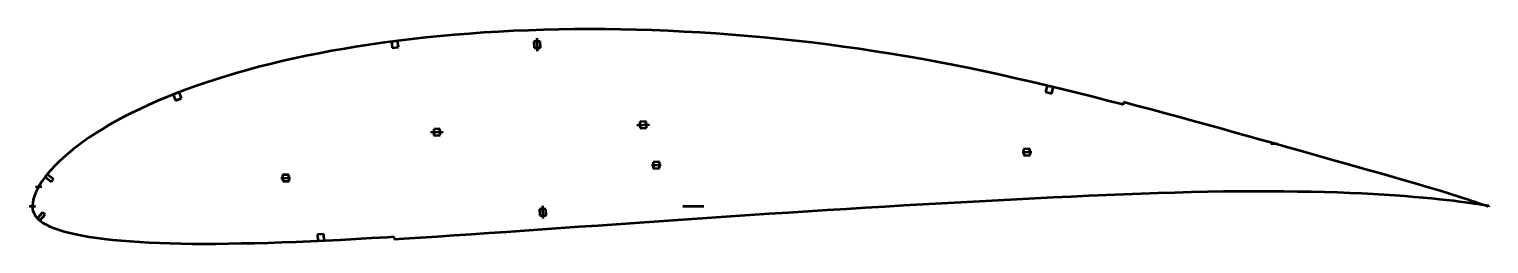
# Model space of a CAD drawing. Header units: metres. Extents: x -323 to 599, y -24 to 112.
import ezdxf

# ---------------------------------------------------------------- set-up
doc = ezdxf.new("R2010")
doc.units = ezdxf.units.M
for name, color, linetype, lineweight in [('FoilLayer', 1, 'Continuous', 50), ('StringerLayer', 1, 'Continuous', 50), ('SubLayer', 1, 'Continuous', 50)]:
    doc.layers.add(name, color=color, linetype=linetype, lineweight=lineweight)

msp = doc.modelspace()

# ---------------------------------------------------------------- linework, layer by layer
at = {"layer": 'FoilLayer'}
for p, q in [((-7.31, 110.86), (-16.79, 110.48)), ((2.27, 111.17), (-7.31, 110.86)), ((11.91, 111.38), (2.27, 111.17)), ((21.62, 111.52), (11.91, 111.38)), ((31.4, 111.58), (21.62, 111.52)), ((41.2, 111.54), (31.4, 111.58)), ((51.06, 111.41), (41.2, 111.54)), ((60.96, 111.19), (51.06, 111.41)), ((70.92, 110.89), (60.96, 111.19)), ((80.91, 110.5), (70.92, 110.89)), ((-106.84, 101.93), (-115.25, 100.66)), ((-98.29, 103.15), (-106.84, 101.93)), ((-89.64, 104.29), (-98.29, 103.15)), ((-80.88, 105.36), (-89.64, 104.29)), ((-72.01, 106.35), (-80.88, 105.36)), ((-63.06, 107.24), (-72.01, 106.35)), ((-54, 108.04), (-63.06, 107.24)), ((-44.83, 108.77), (-54, 108.04)), ((-35.56, 109.42), (-44.83, 108.77)), ((-26.21, 109.99), (-35.56, 109.42)), ((-16.79, 110.48), (-26.21, 109.99)), ((90.93, 110.03), (80.91, 110.5)), ((100.97, 109.47), (90.93, 110.03)), ((111.03, 108.82), (100.97, 109.47)), ((121.11, 108.07), (111.03, 108.82)), ((131.21, 107.25), (121.11, 108.07)), ((141.31, 106.34), (131.21, 107.25)), ((151.42, 105.36), (141.31, 106.34)), ((161.51, 104.29), (151.42, 105.36)), ((171.59, 103.12), (161.51, 104.29)), ((181.67, 101.87), (171.59, 103.12)), ((191.73, 100.54), (181.67, 101.87)), ((-155.36, 93.09), (-162.96, 91.39)), ((-147.6, 94.75), (-155.36, 93.09)), ((-139.7, 96.34), (-147.6, 94.75)), ((-131.67, 97.85), (-139.7, 96.34)), ((-123.52, 99.3), (-131.67, 97.85)), ((-115.25, 100.66), (-123.52, 99.3)), ((201.78, 99.12), (191.73, 100.54)), ((211.8, 97.62), (201.78, 99.12)), ((221.8, 96.04), (211.8, 97.62)), ((231.76, 94.37), (221.8, 96.04)), ((241.69, 92.62), (231.76, 94.37)), ((251.6, 90.79), (241.69, 92.62)), ((-191.86, 83.84), (-198.7, 81.81)), ((-184.85, 85.83), (-191.86, 83.84)), ((-177.7, 87.76), (-184.85, 85.83)), ((-170.4, 89.61), (-177.7, 87.76)), ((-162.96, 91.39), (-170.4, 89.61)), ((261.47, 88.89), (251.6, 90.79)), ((271.3, 86.92), (261.47, 88.89)), ((281.09, 84.88), (271.3, 86.92)), ((290.82, 82.76), (281.09, 84.88)), ((-218.23, 75.37), (-224.41, 73.11)), ((-211.89, 77.57), (-218.23, 75.37)), ((-205.38, 79.72), (-211.89, 77.57)), ((-198.7, 81.81), (-205.38, 79.72)), ((300.52, 80.57), (290.82, 82.76)), ((310.2, 78.32), (300.52, 80.57)), ((319.85, 76.03), (310.2, 78.32)), ((329.45, 73.73), (319.85, 76.03)), ((-241.92, 66.1), (-247.39, 63.69)), ((-236.27, 68.47), (-241.92, 66.1)), ((-230.43, 70.81), (-236.27, 68.47)), ((-224.41, 73.11), (-230.43, 70.81)), ((338.99, 71.4), (329.45, 73.73)), ((348.43, 69.04), (338.99, 71.4)), ((357.81, 66.65), (348.43, 69.04)), ((367.11, 64.25), (357.81, 66.65)), ((368.55, 65.47), (368.16, 63.97)), ((376.73, 63.33), (368.55, 65.47)), ((-262.72, 56.24), (-267.45, 53.71)), ((-257.78, 58.76), (-262.72, 56.24)), ((-252.67, 61.24), (-257.78, 58.76)), ((-247.39, 63.69), (-252.67, 61.24)), ((368.16, 63.97), (367.11, 64.25)), ((385.86, 60.9), (376.73, 63.33)), ((394.89, 58.48), (385.86, 60.9)), ((403.83, 56.04), (394.89, 58.48)), ((412.67, 53.61), (403.83, 56.04)), ((-276.33, 48.62), (-280.48, 46.04)), ((-272, 51.16), (-276.33, 48.62)), ((-267.45, 53.71), (-272, 51.16)), ((421.4, 51.22), (412.67, 53.61)), ((430, 48.85), (421.4, 51.22)), ((438.46, 46.51), (430, 48.85)), ((446.77, 44.19), (438.46, 46.51)), ((-291.76, 38.22), (-295.11, 35.62)), ((-288.19, 40.82), (-291.76, 38.22)), ((-284.42, 43.44), (-288.19, 40.82)), ((-280.48, 46.04), (-284.42, 43.44)), ((454.95, 41.89), (446.77, 44.19)), ((462.98, 39.64), (454.95, 41.89)), ((470.85, 37.44), (462.98, 39.64)), ((478.53, 35.28), (470.85, 37.44)), ((-303.93, 27.89), (-306.47, 25.34)), ((-301.19, 30.47), (-303.93, 27.89)), ((-298.26, 33.05), (-301.19, 30.47)), ((-295.11, 35.62), (-298.26, 33.05)), ((486.03, 33.16), (478.53, 35.28)), ((493.35, 31.1), (486.03, 33.16)), ((500.49, 29.08), (493.35, 31.1)), ((507.42, 27.13), (500.49, 29.08)), ((-310.94, 20.31), (-312.87, 17.86)), ((-308.81, 22.8), (-310.94, 20.31)), ((-306.47, 25.34), (-308.81, 22.8)), ((514.15, 25.23), (507.42, 27.13)), ((520.64, 23.39), (514.15, 25.23)), ((526.92, 21.6), (520.64, 23.39)), ((532.98, 19.89), (526.92, 21.6)), ((538.79, 18.23), (532.98, 19.89)), ((-317.38, 10.86), (-318.42, 8.73)), ((-316.08, 13.15), (-317.38, 10.86)), ((-314.59, 15.47), (-316.08, 13.15)), ((-312.87, 17.86), (-314.59, 15.47)), ((421.49, 9.18), (431.52, 9.32)), ((431.52, 9.32), (441.33, 9.41)), ((441.33, 9.41), (450.94, 9.47)), ((450.94, 9.47), (460.34, 9.48)), ((460.34, 9.48), (469.52, 9.42)), ((469.52, 9.42), (478.43, 9.3)), ((478.43, 9.3), (487.07, 9.14)), ((544.36, 16.65), (538.79, 18.23)), ((549.68, 15.12), (544.36, 16.65)), ((554.73, 13.64), (549.68, 15.12)), ((559.53, 12.22), (554.73, 13.64)), ((564.08, 10.87), (559.53, 12.22)), ((568.36, 9.57), (564.08, 10.87)), ((572.39, 8.34), (568.36, 9.57)), ((-320.58, 0.28), (-320.59, -0.26)), ((-320.36, 2.5), (-320.58, 0.28)), ((-319.93, 4.7), (-320.36, 2.5)), ((-319.31, 6.44), (-319.93, 4.7)), ((-318.42, 8.73), (-319.31, 6.44)), ((217.76, -0.21), (229.81, 0.49)), ((229.81, 0.49), (241.82, 1.2)), ((241.82, 1.2), (253.79, 1.89)), ((253.79, 1.89), (265.71, 2.54)), ((265.71, 2.54), (277.53, 3.17)), ((277.53, 3.17), (289.25, 3.8)), ((289.25, 3.8), (300.9, 4.43)), ((300.9, 4.43), (312.48, 5.03)), ((312.48, 5.03), (323.96, 5.58)), ((323.96, 5.58), (335.32, 6.11)), ((335.32, 6.11), (346.55, 6.63)), ((346.55, 6.63), (357.67, 7.14)), ((357.67, 7.14), (368.69, 7.6)), ((368.69, 7.6), (379.57, 8)), ((379.57, 8), (390.29, 8.35)), ((390.29, 8.35), (400.83, 8.68)), ((400.83, 8.68), (411.24, 8.97)), ((411.24, 8.97), (421.49, 9.18)), ((487.07, 9.14), (495.46, 8.95)), ((495.46, 8.95), (503.59, 8.71)), ((503.59, 8.71), (511.44, 8.41)), ((511.44, 8.41), (518.98, 8.07)), ((518.98, 8.07), (526.22, 7.72)), ((526.22, 7.72), (533.17, 7.33)), ((533.17, 7.33), (539.82, 6.91)), ((539.82, 6.91), (546.13, 6.43)), ((546.13, 6.43), (552.1, 5.94)), ((552.1, 5.94), (557.71, 5.45)), ((557.71, 5.45), (563.01, 4.96)), ((563.01, 4.96), (567.95, 4.47)), ((567.95, 4.47), (572.55, 3.96)), ((576.14, 7.17), (572.39, 8.34)), ((572.55, 3.96), (576.78, 3.46)), ((579.62, 6.08), (576.14, 7.17)), ((576.78, 3.46), (580.63, 2.97)), ((582.83, 5.05), (579.62, 6.08)), ((580.63, 2.97), (584.13, 2.51)), ((585.76, 4.1), (582.83, 5.05)), ((584.13, 2.51), (587.25, 2.09)), ((588.41, 3.21), (585.76, 4.1)), ((587.25, 2.09), (590.01, 1.7)), ((590.78, 2.42), (588.41, 3.21)), ((590.01, 1.7), (592.4, 1.36)), ((592.87, 1.72), (590.78, 2.42)), ((592.4, 1.36), (594.44, 1.06)), ((594.66, 1.1), (592.87, 1.72)), ((594.44, 1.06), (596.11, 0.81)), ((596.15, 0.59), (594.66, 1.1)), ((596.11, 0.81), (597.43, 0.61)), ((597.34, 0.17), (596.15, 0.59)), ((598.21, -0.13), (597.34, 0.17)), ((597.43, 0.61), (598.36, 0.46)), ((598.36, 0.46), (598.96, 0.38)), ((599.16, 0.34), (598.93, -0.38)), ((598.96, 0.38), (599.16, 0.34)), ((-320.59, -0.26), (-320.39, -2.31)), ((-320.39, -2.31), (-319.94, -3.77)), ((-319.94, -3.77), (-319.26, -5.19)), ((-319.26, -5.19), (-318.29, -6.6)), ((-318.29, -6.6), (-317.09, -7.96)), ((-317.09, -7.96), (-315.62, -9.28)), ((72.02, -9.65), (84.05, -8.82)), ((84.05, -8.82), (96.11, -8.01)), ((96.11, -8.01), (108.2, -7.19)), ((108.2, -7.19), (120.32, -6.36)), ((120.32, -6.36), (132.51, -5.53)), ((132.51, -5.53), (144.72, -4.73)), ((144.72, -4.73), (156.93, -3.97)), ((156.93, -3.97), (169.11, -3.2)), ((169.11, -3.2), (181.29, -2.42)), ((181.29, -2.42), (193.47, -1.65)), ((193.47, -1.65), (205.64, -0.92)), ((205.64, -0.92), (217.76, -0.21)), ((598.75, -0.32), (598.21, -0.13)), ((598.93, -0.38), (598.75, -0.32)), ((-315.62, -9.28), (-313.9, -10.53)), ((-313.9, -10.53), (-311.88, -11.7)), ((-311.88, -11.7), (-309.49, -12.82)), ((-309.49, -12.82), (-306.77, -13.9)), ((-306.77, -13.9), (-303.75, -14.96)), ((-303.75, -14.96), (-300.5, -15.98)), ((-300.5, -15.98), (-296.98, -16.92)), ((-296.98, -16.92), (-293.18, -17.77)), ((-293.18, -17.77), (-289.07, -18.57)), ((-54.24, -18.44), (-43.34, -17.69)), ((-43.34, -17.69), (-32.29, -16.94)), ((-32.29, -16.94), (-21.12, -16.21)), ((-21.12, -16.21), (-9.85, -15.42)), ((-9.85, -15.42), (1.54, -14.61)), ((1.54, -14.61), (13.07, -13.79)), ((13.07, -13.79), (24.7, -12.97)), ((24.7, -12.97), (36.42, -12.17)), ((36.42, -12.17), (48.2, -11.35)), ((48.2, -11.35), (60.06, -10.5)), ((60.06, -10.5), (72.02, -9.65)), ((-289.07, -18.57), (-284.67, -19.34)), ((-284.67, -19.34), (-280.05, -20.06)), ((-280.05, -20.06), (-275.17, -20.7)), ((-275.17, -20.7), (-270.02, -21.26)), ((-270.02, -21.26), (-264.58, -21.76)), ((-264.58, -21.76), (-258.86, -22.22)), ((-258.86, -22.22), (-252.92, -22.64)), ((-252.92, -22.64), (-246.76, -23)), ((-246.76, -23), (-240.34, -23.26)), ((-240.34, -23.26), (-233.68, -23.47)), ((-233.68, -23.47), (-226.73, -23.61)), ((-226.73, -23.61), (-219.57, -23.72)), ((-219.57, -23.72), (-212.19, -23.77)), ((-212.19, -23.77), (-204.6, -23.74)), ((-204.6, -23.74), (-196.74, -23.64)), ((-196.74, -23.64), (-188.64, -23.49)), ((-188.64, -23.49), (-180.31, -23.32)), ((-180.31, -23.32), (-171.8, -23.1)), ((-171.8, -23.1), (-163.08, -22.8)), ((-163.08, -22.8), (-154.15, -22.45)), ((-154.15, -22.45), (-144.98, -22.05)), ((-144.98, -22.05), (-135.6, -21.63)), ((-135.6, -21.63), (-126.06, -21.18)), ((-126.06, -21.18), (-116.36, -20.69)), ((-116.36, -20.69), (-106.46, -20.12)), ((-106.46, -20.12), (-96.35, -19.52)), ((-96.35, -19.52), (-92.28, -19.28)), ((-92.28, -19.28), (-92.19, -20.82)), ((-92.19, -20.82), (-85.97, -20.45)), ((-85.97, -20.45), (-75.53, -19.83)), ((-75.53, -19.83), (-64.96, -19.16)), ((-64.96, -19.16), (-54.24, -18.44))]:
    msp.add_line(p, q, dxfattribs=at)
at = {"layer": 'StringerLayer'}
for p, q in [((-89.92, 104.25), (-93.89, 103.73)), ((-93.89, 103.73), (-93.37, 99.76)), ((-89.4, 100.29), (-89.92, 104.25)), ((-93.37, 99.76), (-89.4, 100.29)), ((320.17, 75.95), (319.24, 72.06)), ((324.06, 75.02), (320.17, 75.95)), ((323.13, 71.13), (324.06, 75.02)), ((-227.83, 71.8), (-231.57, 70.37)), ((-231.57, 70.37), (-230.14, 66.64)), ((-230.14, 66.64), (-226.4, 68.07)), ((-226.4, 68.07), (-227.83, 71.8)), ((319.24, 72.06), (323.13, 71.13)), ((-311.18, 20.02), (-312.41, 18.45)), ((-312.41, 18.45), (-308.48, 15.36)), ((-307.24, 16.93), (-311.18, 20.02)), ((-308.48, 15.36), (-307.24, 16.93)), ((-314.08, -3.95), (-317.4, -7.69)), ((-317.4, -7.69), (-315.9, -9.02)), ((-315.9, -9.02), (-312.58, -5.28)), ((-312.58, -5.28), (-314.08, -3.95)), ((-136.52, -17.67), (-140.51, -17.85)), ((-140.51, -17.85), (-140.34, -21.84)), ((-136.34, -21.67), (-136.52, -17.67)), ((-140.34, -21.84), (-136.34, -21.67))]:
    msp.add_line(p, q, dxfattribs=at)
at = {"layer": 'SubLayer'}
for p, q in [((0.08, 103.91), (-3.92, 103.77)), ((-3.92, 103.77), (-3.78, 99.77)), ((-1.99, 105.84), (-1.71, 97.84)), ((0.22, 99.91), (0.08, 103.91)), ((-3.78, 99.77), (0.22, 99.91)), ((-69.08, 46.55), (-61.09, 46.83)), ((-63.16, 48.76), (-67.15, 48.62)), ((-67.15, 48.62), (-67.01, 44.62)), ((-63.02, 44.76), (-63.16, 48.76)), ((61.09, 51.09), (69.08, 51.37)), ((67.01, 53.3), (63.02, 53.16)), ((63.02, 53.16), (63.16, 49.17)), ((63.16, 49.17), (67.15, 49.31)), ((67.15, 49.31), (67.01, 53.3)), ((-67.01, 44.62), (-63.02, 44.76)), ((461.51, 39.42), (465.5, 39.56)), ((75.39, 27.94), (71.39, 27.8)), ((71.39, 27.8), (71.53, 23.8)), ((75.53, 23.94), (75.39, 27.94)), ((304.49, 33.94), (310.48, 34.15)), ((309.41, 36.11), (305.42, 35.97)), ((305.42, 35.97), (305.56, 31.98)), ((305.56, 31.98), (309.55, 32.12)), ((309.55, 32.12), (309.41, 36.11)), ((-158.64, 19.77), (-162.64, 19.63)), ((-162.64, 19.63), (-162.5, 15.63)), ((-158.5, 15.77), (-158.64, 19.77)), ((70.46, 25.77), (76.46, 25.98)), ((71.53, 23.8), (75.53, 23.94)), ((522.28, 22.41), (522.57, 23.36)), ((-318.59, 12.18), (-314.59, 12.32)), ((-163.57, 17.6), (-157.57, 17.81)), ((-162.5, 15.63), (-158.5, 15.77)), ((560.72, 11.35), (561.02, 12.3)), ((-322.58, 0), (-318.58, 0)), ((1.99, -7.91), (1.71, 0.08)), ((90.17, 0), (103.38, 0)), ((519.44, 7.55), (519.54, 8.54)), ((559.37, 4.8), (559.5, 5.79)), ((579.25, 2.64), (579.41, 3.63)), ((579.84, 5.48), (580.14, 6.44)), ((3.78, -1.85), (-0.22, -1.99)), ((-0.22, -1.99), (-0.08, -5.98)), ((-0.08, -5.98), (3.92, -5.84)), ((3.92, -5.84), (3.78, -1.85))]:
    msp.add_line(p, q, dxfattribs=at)

doc.saveas('drawing.dxf')
